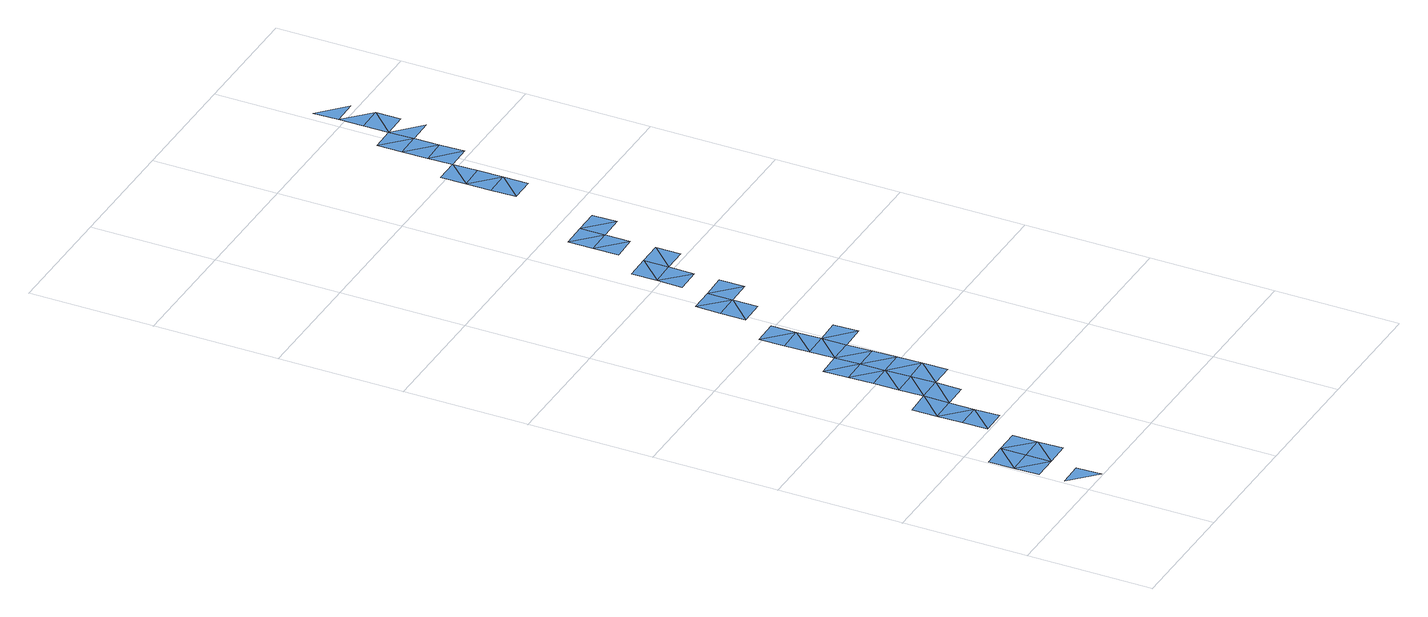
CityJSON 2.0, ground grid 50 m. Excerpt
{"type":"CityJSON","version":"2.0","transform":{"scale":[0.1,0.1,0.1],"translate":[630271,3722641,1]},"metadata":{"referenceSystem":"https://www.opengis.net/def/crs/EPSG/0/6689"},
"CityObjects":{
"waterbody1":{"type":"WaterBody","attributes":{"name":"福岡県津波浸水想定図","class":"1140","function":"2","WaterBodyTsunamiRiskAttribute.description":"1","WaterBodyTsunamiRiskAttribute.rank":"1"},"geometry":[{"type":"MultiSurface","lod":"1","boundaries":[[[0,1,2]],[[3,4,5]],[[6,4,3]],[[4,7,5]],[[8,7,4]],[[9,10,11]],[[11,12,9]],[[9,12,13]],[[10,9,14]],[[15,10,16]],[[16,10,14]],[[16,14,17]],[[14,18,17]],[[19,20,21]],[[21,20,22]],[[17,23,22]],[[21,22,23]],[[17,24,23]],[[23,25,21]],[[26,21,25]],[[27,28,26]],[[26,25,27]],[[27,29,28]],[[30,31,29]],[[31,30,32]],[[33,34,35]],[[36,37,38]],[[33,35,39]],[[38,37,40]],[[41,40,42]],[[40,43,42]],[[44,45,46]],[[44,46,47]],[[48,49,50]],[[49,48,51]],[[48,50,52]],[[51,48,53]],[[54,55,56]],[[57,54,58]],[[54,56,58]],[[58,59,57]],[[60,59,61]],[[60,62,63]],[[64,62,60]],[[63,62,65]]]}]},
"waterbody2":{"type":"WaterBody","attributes":{"name":"福岡県津波浸水想定図","class":"1140","function":"2","WaterBodyTsunamiRiskAttribute.description":"1","WaterBodyTsunamiRiskAttribute.rank":"2"},"geometry":[{"type":"MultiSurface","lod":"1","boundaries":[[[3,66,67]],[[3,5,66]],[[22,20,16]],[[17,22,16]],[[28,31,68]],[[29,31,28]],[[34,69,70]],[[71,34,70]],[[72,73,74]],[[73,72,45]],[[55,75,51]],[[53,55,51]],[[59,76,57]],[[60,76,59]],[[77,65,78]]]}]},
"waterbody3":{"type":"WaterBody","attributes":{"name":"福岡県津波浸水想定図","class":"1140","function":"2","WaterBodyTsunamiRiskAttribute.description":"1","WaterBodyTsunamiRiskAttribute.rank":"3"},"geometry":[{"type":"MultiSurface","lod":"1","boundaries":[[[66,7,79]],[[5,7,66]],[[21,80,19]],[[81,80,26]],[[80,21,26]],[[28,81,26]],[[68,82,83]],[[83,82,84]],[[82,68,31]],[[84,82,85]],[[34,86,69]],[[86,34,33]],[[87,38,41]],[[38,40,41]],[[88,73,45]],[[88,45,44]]]}]}
},
"vertices":[
[116,7,8],[114,107,8],[14,105,9],[112,207,8],[210,309,8],[110,307,9],[212,209,8],[108,407,9],[208,409,9],[304,610,9],[202,708,9],[204,608,9],[206,508,9],[306,510,9],[302,710,9],[200,808,9],[300,810,13],[400,812,12],[402,712,9],[296,1010,11],[298,910,10],[396,1012,11],[398,912,12],[498,914,12],[500,814,12],[496,1014,10],[394,1112,11],[494,1114,10],[392,1212,10],[492,1214,8],[592,1216,10],[490,1314,9],[590,1316,10],[581,1816,9],[582,1716,9],[682,1718,9],[579,1916,8],[679,1918,8],[577,2016,11],[681,1818,9],[677,2018,11],[675,2118,11],[775,2120,10],[777,2020,10],[769,2419,10],[771,2319,10],[871,2321,10],[869,2421,10],[961,2823,8],[861,2821,8],[863,2721,9],[859,2921,9],[963,2723,9],[959,2923,9],[955,3123,8],[957,3023,8],[1057,3025,8],[953,3223,8],[1055,3125,8],[1053,3225,8],[1051,3325,8],[1153,3227,8],[1149,3427,8],[1049,3425,8],[1151,3327,8],[1048,3525,8],
[10,305,9],[12,205,9],[390,1312,9],[483,1714,8],[484,1614,8],[584,1616,8],[773,2220,9],[671,2318,10],[673,2218,9],[857,3021,9],[951,3323,9],[1046,3625,8],[1148,3527,8],
[8,405,9],[294,1110,10],[292,1210,10],[488,1414,8],[388,1412,8],[386,1512,8],[486,1514,8],[481,1814,10],[575,2116,11],[669,2418,10]
]}
